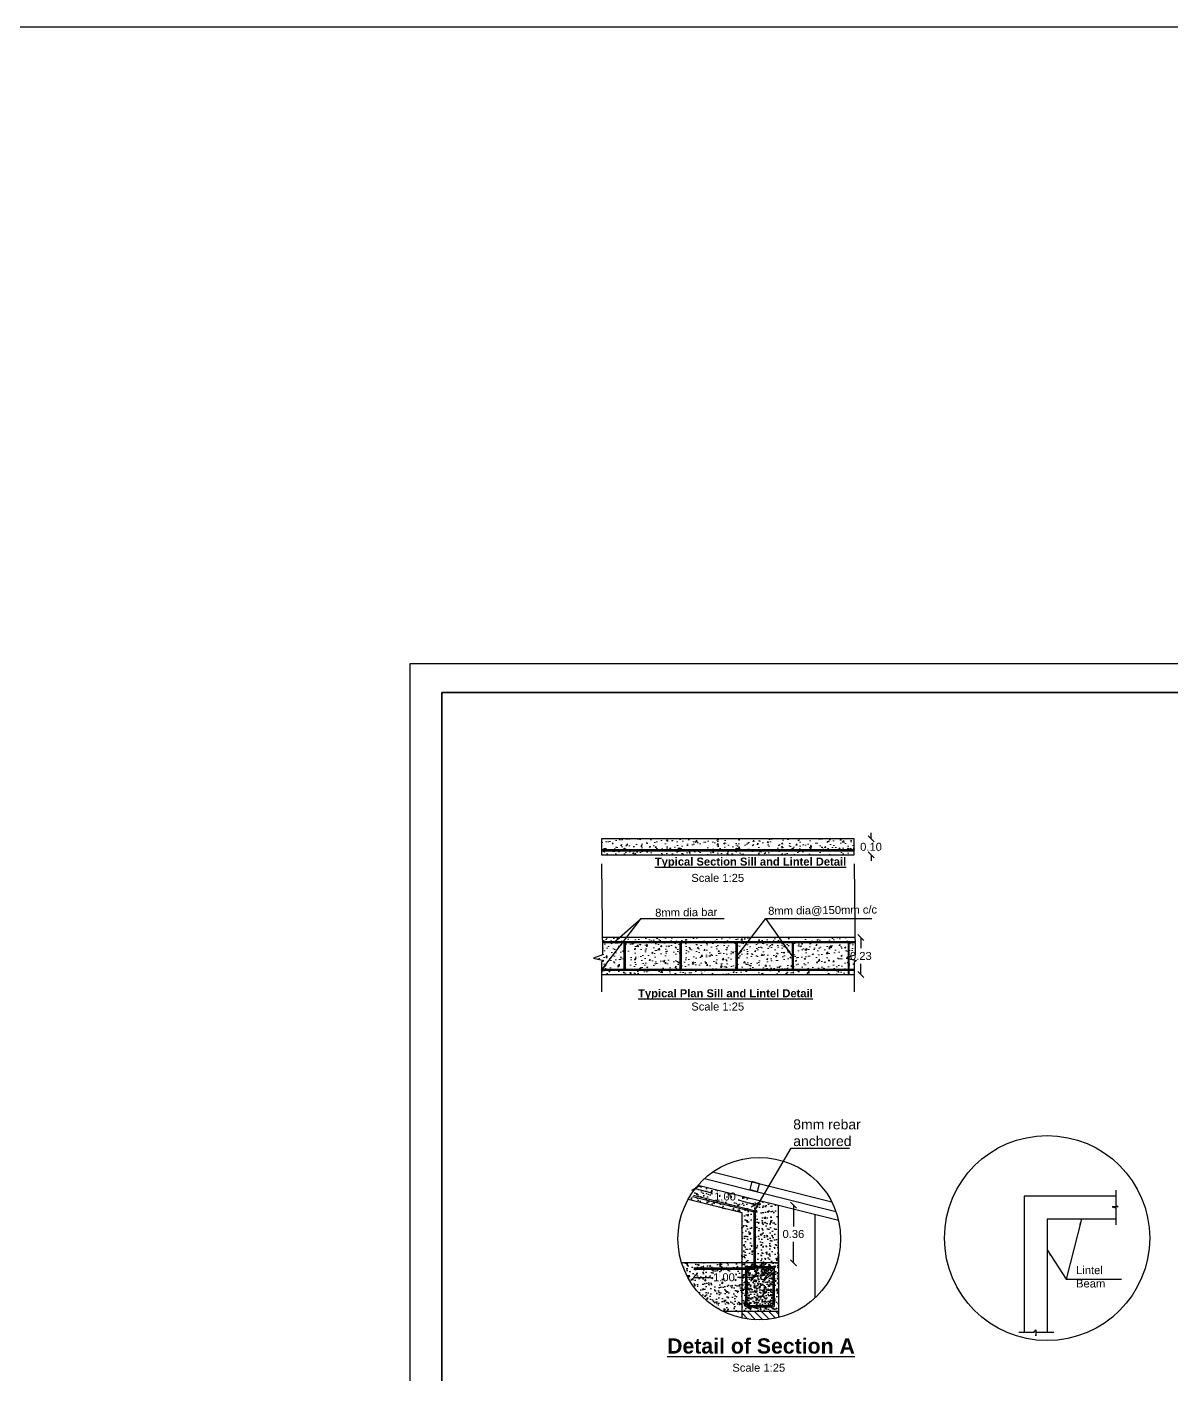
# Model space of a CAD drawing. Header units: metres. Extents: x 428 to 3974, y -4076 to 3914.
# Drawn here: x 1063.96 to 1092.54, y -381.57 to -347.9 of the extents above; entities that cross this region are included whole.
import ezdxf

# ---------------------------------------------------------------- set-up
doc = ezdxf.new("R2010")
doc.units = ezdxf.units.M
doc.header["$MEASUREMENT"] = 0
doc.header["$PDMODE"] = 2
doc.linetypes.add('CONTINOUS', pattern=[0])
for name, color, linetype in [('Dimension', 7, 'Continuous'), ('Frame', 7, 'Continuous'), ('Roof', 221, 'CONTINOUS'), ('trench', 7, 'Continuous'), ('Truss', 202, 'Continuous'), ('wall', 150, 'Continuous'), ('window', 2, 'Continuous')]:
    doc.layers.add(name, color=color, linetype=linetype)
doc.layers.add('Doors', color=3, linetype='Continuous', lineweight=20)
doc.layers.add('hatch-back', color=9, linetype='Continuous', lineweight=5)
doc.styles.add('labor camp', font='arial.ttf')
doc.dimstyles.new('1@100', dxfattribs={"dimtxt": 0.2, "dimasz": 0.175, "dimexe": 0.18, "dimexo": 0.0625, "dimgap": 0.09, "dimtad": 0, "dimtih": 1, "dimtoh": 1, "dimzin": 0, "dimdsep": 46, "dimtxsty": 'labor camp', "dimblk": 'OBLIQUE', "dimcen": 0.09, "dimadec": 0, "dimazin": 0, "dimtfac": 1, "dimtofl": 0, "dimtmove": 1, "dimatfit": 3, "dimfxl": 0.525, "dimfxlon": 1, "dimtolj": 1, "dimtzin": 0, "dimarcsym": 0})
doc.dimstyles.new('1@25', dxfattribs={"dimtxt": 0.2, "dimasz": 0.15, "dimexe": 0.01, "dimexo": 0.45, "dimgap": 0.09, "dimtad": 0, "dimtih": 1, "dimtoh": 1, "dimlfac": 0.25, "dimzin": 0, "dimdsep": 46, "dimtxsty": 'labor camp', "dimblk": 'OBLIQUE', "dimcen": 0.09, "dimadec": 0, "dimazin": 0, "dimtfac": 1, "dimtofl": 0, "dimtmove": 1, "dimatfit": 3, "dimfxl": 0.1, "dimfxlon": 1, "dimtolj": 1, "dimtzin": 0, "dimarcsym": 0})
pattern_1 = [(50, (649.5253, -261.2135), (0.3586301, -0.03137607), [0.0375, -0.4125]), (355, (649.5253, -261.2135), (-0.06937567, 0.37609607), [0.03, -0.33]), (100.4514, (649.5552, -261.2161), (0.2892547, 0.34471977), [0.0318701, -0.35057106]), (46.1842, (649.5253, -261.1135), (0.53362052, -0.0827595), [0.05625, -0.61875]), (96.6356, (649.5698, -261.1204), (0.46733135, 0.48705894), [0.04780514, -0.5258565]), (351.1842, (649.5253, -261.1135), (0.467331, 0.4870593), [0.045, -0.495]), (21, (649.5753, -261.1385), (0.29845353, -0.20130945), [0.0375, -0.4125]), (326, (649.5753, -261.1385), (0.12165767, 0.36257502), [0.03, -0.33]), (71.4514, (649.60018, -261.15527), (0.42011131, 0.16126525), [0.0318701, -0.35057106]), (37.5, (649.52531, -261.2135), (0.006079928, 0.166446927), [0, -0.326, 0, -0.335, 0, -0.33125]), (7.5, (649.52531, -261.2135), (0.13153477, 0.197205856), [0, -0.191, 0, -0.3185, 0, -0.12625]), (327.5, (649.41381, -261.2135), (0.26691122, -0.011277436), [0, -0.125, 0, -0.39, 0, -0.5175]), (317.5, (649.3638, -261.2135), (0.29159308, 0.05005249), [0, -0.1625, 0, -0.259, 0, -0.3675])]
pattern_2 = [(50, (160.7463, 1544.9642), (0.286904073, -0.025100854), [0.03, -0.33]), (355, (160.7463, 1544.9642), (-0.055500533, 0.300876853), [0.024, -0.264]), (100.4514, (160.7702, 1544.9621), (0.231403753, 0.275775817), [0.025496076, -0.280456845]), (46.1842, (160.7463, 1545.0442), (0.42689642, -0.066207606), [0.045, -0.495]), (96.6356, (160.78188, 1545.0387), (0.37386508, 0.38964715), [0.038244115, -0.4206852]), (351.1842, (160.7463, 1545.0442), (0.37386478, 0.38964744), [0.036, -0.396]), (21, (160.7863, 1545.0242), (0.23876282, -0.161047556), [0.03, -0.33]), (326, (160.7863, 1545.0242), (0.097326133, 0.29006002), [0.024, -0.264]), (71.4514, (160.8062, 1545.01078), (0.33608905, 0.1290122), [0.025496076, -0.280456845]), (37.5, (160.7463, 1544.9642), (0.004863942, 0.1331575415), [0, -0.2608, 0, -0.268, 0, -0.265]), (7.5, (160.7463, 1544.9642), (0.105227815, 0.157764685), [0, -0.1528, 0, -0.2548, 0, -0.101]), (327.5, (160.6571, 1544.9642), (0.2135289745, -0.0090219487), [0, -0.1, 0, -0.312, 0, -0.414]), (317.5, (160.6171, 1544.9642), (0.233274468, 0.040041993), [0, -0.13, 0, -0.2072, 0, -0.294])]

# ---------------------------------------------------------------- blocks, each defined once
blk = doc.blocks.new('_Oblique')
at = {"color": 0, "linetype": 'ByBlock', "lineweight": -2}
blk.add_line((-0.5, -0.5), (0.5, 0.5), dxfattribs=at)
blk = doc.blocks.new('*D156')
at = {"layer": 'Defpoints', "color": 0, "transparency": 16777216}
for p in [(1084.631, -368.19), (1084.631, -368.59), (1085.049, -368.59)]:
    blk.add_point(p, dxfattribs=at)
at = {"layer": 'Dimension', "color": 0, "lineweight": -2, "transparency": 16777216}
for p, q in [((1085.049, -368.19), (1085.049, -368.04)), ((1085.049, -368.19), (1085.059, -368.19)), ((1085.049, -368.59), (1085.059, -368.59)), ((1085.049, -368.59), (1085.049, -368.74))]:
    blk.add_line(p, q, dxfattribs=at)
at = {"layer": 'Dimension', "color": 0, "lineweight": -2, "transparency": 16777216, "xscale": 0.15, "yscale": 0.15, "zscale": 0.15}
for p, rotation in [((1085.049, -368.19), 270), ((1085.049, -368.59), 90)]:
    blk.add_blockref('_Oblique', p, dxfattribs=dict(at, rotation=rotation))
at = {"layer": 'Dimension', "color": 0, "lineweight": 5, "transparency": 16777216, "insert": (1085.049, -368.39), "char_height": 0.2, "attachment_point": 5, "style": 'labor camp'}
blk.add_mtext('\\A1;0.10', dxfattribs=at)
blk = doc.blocks.new('*D157')
at = {"layer": 'Defpoints', "color": 0, "transparency": 16777216}
for p in [(1084.651, -370.658), (1084.631, -371.578), (1084.795, -371.578)]:
    blk.add_point(p, dxfattribs=at)
at = {"layer": 'Dimension', "color": 0, "lineweight": -2, "transparency": 16777216}
for p, q in [((1084.795, -370.658), (1084.805, -370.658)), ((1084.795, -370.658), (1084.795, -370.926)), ((1084.795, -371.578), (1084.795, -371.31)), ((1084.795, -371.578), (1084.805, -371.578))]:
    blk.add_line(p, q, dxfattribs=at)
at = {"layer": 'Dimension', "color": 0, "lineweight": -2, "transparency": 16777216, "xscale": 0.15, "yscale": 0.15, "zscale": 0.15}
for p, rotation in [((1084.795, -370.658), 90), ((1084.795, -371.578), 270)]:
    blk.add_blockref('_Oblique', p, dxfattribs=dict(at, rotation=rotation))
at = {"layer": 'Dimension', "color": 0, "lineweight": 5, "transparency": 16777216, "insert": (1084.795, -371.118), "char_height": 0.2, "attachment_point": 5, "style": 'labor camp'}
blk.add_mtext('\\A1;0.23', dxfattribs=at)
blk = doc.blocks.new('*D194')
at = {"layer": 'Defpoints', "color": 0, "transparency": 16777216}
for p in [(1080.626, -378.952), (1082.124, -378.952), (1082.124, -379.15)]:
    blk.add_point(p, dxfattribs=at)
at = {"layer": 'trench', "color": 0, "lineweight": -2, "transparency": 16777216}
for p, q in [((1080.626, -379.15), (1080.626, -379.16)), ((1080.626, -379.15), (1081.035, -379.15)), ((1082.124, -379.15), (1081.715, -379.15)), ((1082.124, -379.15), (1082.124, -379.16))]:
    blk.add_line(p, q, dxfattribs=at)
at = {"layer": 'trench', "color": 0, "lineweight": -2, "transparency": 16777216, "xscale": 0.15, "yscale": 0.15, "zscale": 0.15, "rotation": 180}
blk.add_blockref('_Oblique', (1080.626, -379.15), dxfattribs=at)
at = {"layer": 'trench', "color": 0, "lineweight": -2, "transparency": 16777216, "xscale": 0.15, "yscale": 0.15, "zscale": 0.15}
blk.add_blockref('_Oblique', (1082.124, -379.15), dxfattribs=at)
at = {"layer": 'trench', "color": 0, "transparency": 16777216, "insert": (1081.375, -379.15), "char_height": 0.2, "attachment_point": 5, "style": 'labor camp'}
blk.add_mtext('\\A1;1.00', dxfattribs=at)
blk = doc.blocks.new('*D195')
at = {"layer": 'Defpoints', "color": 0, "transparency": 16777216}
for p in [(1080.612, -377.098), (1082.146, -377.334), (1082.1, -377.503)]:
    blk.add_point(p, dxfattribs=at)
at = {"layer": 'trench', "color": 0, "lineweight": -2, "transparency": 16777216}
for p, q in [((1080.658, -376.929), (1080.661, -376.919)), ((1080.658, -376.929), (1081.062, -377.039)), ((1082.146, -377.334), (1081.742, -377.224)), ((1082.146, -377.334), (1082.149, -377.324))]:
    blk.add_line(p, q, dxfattribs=at)
at = {"layer": 'trench', "color": 0, "lineweight": -2, "transparency": 16777216, "xscale": 0.15, "yscale": 0.15, "zscale": 0.15}
for p, rotation in [((1080.658, -376.929), 164.7743860574969), ((1082.146, -377.334), 344.7743860574968)]:
    blk.add_blockref('_Oblique', p, dxfattribs=dict(at, rotation=rotation))
at = {"layer": 'trench', "color": 0, "transparency": 16777216, "insert": (1081.402, -377.131), "char_height": 0.2, "attachment_point": 5, "style": 'labor camp'}
blk.add_mtext('\\A1;1.00', dxfattribs=at)
blk = doc.blocks.new('*D196')
at = {"layer": 'Defpoints', "color": 0, "transparency": 16777216}
for p in [(1082.734, -377.348), (1082.734, -378.788), (1083.11, -378.788)]:
    blk.add_point(p, dxfattribs=at)
at = {"layer": 'window', "color": 0, "lineweight": -2, "transparency": 16777216}
for p, q in [((1083.11, -377.348), (1083.12, -377.348)), ((1083.11, -377.348), (1083.11, -377.876)), ((1083.11, -378.788), (1083.11, -378.261)), ((1083.11, -378.788), (1083.12, -378.788))]:
    blk.add_line(p, q, dxfattribs=at)
at = {"layer": 'window', "color": 0, "lineweight": -2, "transparency": 16777216, "xscale": 0.15, "yscale": 0.15, "zscale": 0.15}
for p, rotation in [((1083.11, -377.348), 90), ((1083.11, -378.788), 270)]:
    blk.add_blockref('_Oblique', p, dxfattribs=dict(at, rotation=rotation))
at = {"layer": 'window', "color": 0, "lineweight": 5, "transparency": 16777216, "insert": (1083.11, -378.068), "char_height": 0.2, "attachment_point": 5, "style": 'labor camp'}
blk.add_mtext('\\A1;0.36', dxfattribs=at)

msp = doc.modelspace()

# ---------------------------------------------------------------- hatches: boundary and pattern name
at = {"transparency": 33554687}
h = msp.add_hatch(dxfattribs=at)
h.set_pattern_fill('AR-CONC', color=6, scale=0.04)
h.set_pattern_definition([(50, (-489.60322, 103.34201), (0.286904073, -0.025100854), [0.03, -0.33]), (355, (-489.60322, 103.342), (-0.055500533, 0.300876853), [0.024, -0.264]), (100.451444, (-489.5793, 103.33992), (0.23140354, 0.275775996), [0.025496077, -0.280456845]), (46.1842, (-489.6032, 103.422), (0.42689653, -0.06620771), [0.045, -0.495]), (96.635635, (-489.56764, 103.4165), (0.37386478, 0.38964744), [0.03824414, -0.4206855]), (351.184164, (-489.6032, 103.422), (0.37386478, 0.38964744), [0.036, -0.396]), (21, (-489.56322, 103.40201), (0.23876282, -0.161047556), [0.03, -0.33]), (326, (-489.56322, 103.402), (0.097326133, 0.29006002), [0.024, -0.264]), (71.451445, (-489.54332, 103.3886), (0.33608895, 0.12901246), [0.025496076, -0.280456845]), (37.5, (-489.60322, 103.34201), (0.004863942, 0.1331575415), [0, -0.2608, 0, -0.268, 0, -0.265]), (7.5, (-489.60322, 103.34201), (0.105227815, 0.157764685), [0, -0.1528, 0, -0.2548, 0, -0.101]), (327.5, (-489.69242, 103.34201), (0.2135289745, -0.009021949), [0, -0.1, 0, -0.312, 0, -0.414]), (317.5, (-489.73242, 103.34201), (0.233274468, 0.040041993), [0, -0.13, 0, -0.2072, 0, -0.294])])
h.paths.add_polyline_path([(1082.602, -379.021), (1082.403, -379.204), (1082.376, -379.175), (1082.588, -378.98, -0.589119), (1082.539, -378.952, -0.174263), (1082.546, -378.932), (1082.325, -379.117), (1082.299, -379.086), (1082.498, -378.92), (1081.98, -378.922, -0.414214), (1082.012, -378.954, -1), (1081.948, -378.954, -0.414214), (1081.98, -378.922), (1081.97, -378.92, 0.414214), (1081.946, -378.944), (1081.946, -379.818, -0.90907), (1082.009, -379.824, -0.414214), (1081.977, -379.856), (1082.56, -379.856, -0.343546), (1082.536, -379.825, -1), (1082.6, -379.825)])
at = {"layer": 'Dimension'}
h = msp.add_hatch(dxfattribs=at)
h.set_pattern_fill('ANSI31', color=6, angle=90, style=0)
h.set_pattern_definition([(135, (-418.21292, 95.56937), (-0.088388348, -0.088388348), [])])
edge = h.paths.add_edge_path()
edge.add_arc((1082.257, -378.184), 2.031, 257.5662, 283.5807)
edge.add_line((1082.734, -380.158), (1082.734, -380.008))
edge.add_line((1082.734, -380.008), (1081.819, -380.008))
edge.add_line((1081.819, -380.008), (1081.819, -380.167))
at = {"layer": 'hatch-back', "lineweight": 15}
h = msp.add_hatch(dxfattribs=at)
h.set_pattern_fill('AR-CONC', color=6, scale=0.05, style=0)
h.set_pattern_definition(pattern_1)
h.paths.add_polyline_path([(1078.319, -368.19), (1078.321, -368.457), (1078.891, -368.457, -0.414214), (1078.875, -368.441, -1), (1078.907, -368.441, -0.414214), (1078.891, -368.457), (1080.291, -368.457, -0.414214), (1080.275, -368.441, -1), (1080.307, -368.441, -0.414214), (1080.291, -368.457), (1081.691, -368.457, -0.414214), (1081.675, -368.441, -1), (1081.707, -368.441, -0.414214), (1081.691, -368.457), (1083.091, -368.457, -0.414214), (1083.075, -368.441, -1), (1083.107, -368.441, -0.414214), (1083.091, -368.457), (1084.481, -368.457, -0.414214), (1084.465, -368.441, -1), (1084.497, -368.441, -0.414214), (1084.481, -368.457), (1084.631, -368.457), (1084.631, -368.19)])
h = msp.add_hatch(dxfattribs=at)
h.set_pattern_fill('AR-CONC', color=6, scale=0.05, style=0)
h.set_pattern_definition(pattern_1)
h.paths.add_polyline_path([(1078.321, -368.489), (1078.322, -368.59), (1084.631, -368.59), (1084.631, -368.489)])
h = msp.add_hatch(dxfattribs=at)
h.set_pattern_fill('AR-CONC', color=6, scale=0.05, style=0)
h.set_pattern_definition([(50, (649.5253, -262.93595), (0.3586301, -0.03137607), [0.0375, -0.4125]), (355, (649.5253, -262.93595), (-0.06937567, 0.37609607), [0.03, -0.33]), (100.4514, (649.5552, -262.93856), (0.2892547, 0.34471977), [0.0318701, -0.35057106]), (46.1842, (649.5253, -262.83595), (0.53362052, -0.0827595), [0.05625, -0.61875]), (96.6356, (649.5698, -262.84285), (0.46733135, 0.48705894), [0.04780514, -0.5258565]), (351.1842, (649.5253, -262.83595), (0.467331, 0.4870593), [0.045, -0.495]), (21, (649.5753, -262.86095), (0.29845353, -0.20130945), [0.0375, -0.4125]), (326, (649.5753, -262.86095), (0.12165767, 0.36257502), [0.03, -0.33]), (71.4514, (649.60018, -262.87773), (0.42011131, 0.16126525), [0.0318701, -0.35057106]), (37.5, (649.52531, -262.93595), (0.006079928, 0.166446927), [0, -0.326, 0, -0.335, 0, -0.33125]), (7.5, (649.52531, -262.93595), (0.13153477, 0.197205856), [0, -0.191, 0, -0.3185, 0, -0.12625]), (327.5, (649.41381, -262.93595), (0.26691122, -0.011277436), [0, -0.125, 0, -0.39, 0, -0.5175]), (317.5, (649.3638, -262.93595), (0.29159308, 0.05005249), [0, -0.1625, 0, -0.259, 0, -0.3675])])
h.paths.add_polyline_path([(1078.335, -370.658), (1078.338, -371.093), (1078.117, -371.174), (1078.372, -371.227), (1078.319, -371.274), (1078.319, -371.578), (1084.631, -371.578), (1084.631, -371.274), (1084.685, -371.227), (1084.429, -371.174), (1084.651, -371.093), (1084.647, -370.658)])
at = {"layer": 'wall'}
h = msp.add_hatch(dxfattribs=at)
h.set_pattern_fill('AR-CONC', color=256, style=0)
h.set_pattern_definition([(50, (649.5253, -261.2135), (7.1726, -0.62752), [0.75, -8.25]), (355, (649.525, -261.2135), (-1.38751, 7.52192), [0.6, -6.6]), (100.4514, (650.123, -261.266), (5.78509, 6.8944), [0.6374, -7.01142]), (46.1842, (649.525, -259.2135), (10.67241, -1.65519), [1.125, -12.375]), (96.6356, (650.415, -259.351), (9.34663, 9.74118), [0.9561, -10.51713]), (351.1842, (649.525, -259.213), (9.34662, 9.74119), [0.9, -9.9]), (21, (650.5253, -259.7135), (5.96907, -4.02619), [0.75, -8.25]), (326, (650.525, -259.7135), (2.43315, 7.2515), [0.6, -6.6]), (71.4514, (651.023, -260.049), (8.40223, 3.2253), [0.6374, -7.01142]), (37.5, (649.5253, -261.2135), (0.121599, 3.328939), [0, -6.52, 0, -6.7, 0, -6.625]), (7.5, (649.5253, -261.2135), (2.630695, 3.944117), [0, -3.82, 0, -6.37, 0, -2.525]), (327.5, (647.2953, -261.2135), (5.338224, -0.225549), [0, -2.5, 0, -7.8, 0, -10.35]), (317.5, (646.2953, -261.2135), (5.83186, 1.00105), [0, -3.25, 0, -5.18, 0, -7.35])])
h.paths.add_polyline_path([(1081.691, -368.457, -0.414214), (1081.675, -368.441, -1), (1081.707, -368.441, -0.414214), (1081.691, -368.457), (1083.091, -368.457, -0.414214), (1083.075, -368.441, -1), (1083.107, -368.441, -0.414214), (1083.091, -368.457), (1084.481, -368.457, -0.414214), (1084.465, -368.441, -1), (1084.497, -368.441, -0.414214), (1084.481, -368.457), (1084.631, -368.457), (1084.631, -368.19), (1078.319, -368.19), (1078.321, -368.457), (1078.891, -368.457, -0.414214), (1078.875, -368.441, -1), (1078.907, -368.441, -0.414214), (1078.891, -368.457), (1080.291, -368.457, -0.414214), (1080.275, -368.441, -1), (1080.307, -368.441, -0.414214), (1080.291, -368.457)])
h = msp.add_hatch(dxfattribs=at)
h.set_pattern_fill('AR-CONC', color=201, scale=0.04, style=0)
h.set_pattern_definition(pattern_2)
h.paths.add_polyline_path([(1082.734, -377.348), (1080.727, -376.847, 0.022737), (1080.612, -376.991), (1082.1, -377.363, -0.344151), (1082.124, -377.394), (1082.124, -378.788), (1082.734, -378.788)])
h.paths.add_polyline_path([(1082.092, -377.419, 0.344151), (1082.068, -377.388), (1080.592, -377.019, 0.025896), (1080.481, -377.198), (1081.819, -377.532), (1081.819, -378.788), (1082.092, -378.788)])
h = msp.add_hatch(dxfattribs=at)
h.set_pattern_fill('AR-CONC', color=201, scale=0.04, style=0)
h.set_pattern_definition(pattern_2)
h.paths.add_polyline_path([(1081.819, -378.788), (1081.814, -378.788), (1080.318, -378.788, 0.206049), (1081.363, -380.008), (1081.814, -380.008)])
h = msp.add_hatch(dxfattribs=at)
h.set_pattern_fill('AR-CONC', color=201, scale=0.04, style=0)
h.set_pattern_definition([(50, (-397.6706, 102.00216), (0.286904073, -0.025100854), [0.03, -0.33]), (355, (-397.6706, 102.00216), (-0.055500533, 0.300876853), [0.024, -0.264]), (100.4514, (-397.6467, 102.00007), (0.231403753, 0.275775817), [0.025496076, -0.280456845]), (46.1842, (-397.6706, 102.08216), (0.42689642, -0.066207606), [0.045, -0.495]), (96.6356, (-397.63502, 102.07664), (0.37386508, 0.38964715), [0.03824412, -0.4206852]), (351.1842, (-397.6706, 102.08216), (0.37386478, 0.38964744), [0.036, -0.396]), (21, (-397.6306, 102.06216), (0.23876282, -0.161047556), [0.03, -0.33]), (326, (-397.6306, 102.06216), (0.09732613, 0.29006002), [0.024, -0.264]), (71.4514, (-397.6107, 102.04874), (0.33608905, 0.1290122), [0.025496076, -0.280456845]), (37.5, (-397.6706, 102.00216), (0.004863942, 0.1331575415), [0, -0.2608, 0, -0.268, 0, -0.265]), (7.5, (-397.6706, 102.00216), (0.105227815, 0.157764685), [0, -0.1528, 0, -0.2548, 0, -0.101]), (327.5, (-397.7598, 102.00216), (0.2135289745, -0.009021949), [0, -0.1, 0, -0.312, 0, -0.414]), (317.5, (-397.7998, 102.00216), (0.233274468, 0.040041993), [0, -0.13, 0, -0.2072, 0, -0.294])])
h.paths.add_polyline_path([(1082.734, -378.788), (1081.819, -378.788), (1081.814, -380.008), (1081.947, -380.008, -0.264756), (1081.927, -379.973, -1), (1082.007, -379.973, -0.264756), (1081.988, -380.008), (1082.578, -380.008, -0.264756), (1082.558, -379.973, -1), (1082.638, -379.973, -0.264756), (1082.619, -380.008), (1082.734, -380.008)])
h = msp.add_hatch(dxfattribs=at)
h.set_pattern_fill('AR-CONC', color=201, scale=0.04, style=0)
h.set_pattern_definition([(50, (-417.48065, 91.24216), (0.286904073, -0.025100854), [0.03, -0.33]), (355, (-417.48065, 91.24216), (-0.055500533, 0.300876853), [0.024, -0.264]), (100.4514, (-417.45674, 91.24007), (0.231403753, 0.275775817), [0.025496076, -0.280456845]), (46.1842, (-417.48065, 91.32216), (0.42689642, -0.066207606), [0.045, -0.495]), (96.6356, (-417.44507, 91.31664), (0.37386508, 0.38964715), [0.03824412, -0.4206852]), (351.1842, (-417.48065, 91.32216), (0.37386478, 0.38964744), [0.036, -0.396]), (21, (-417.44065, 91.30216), (0.23876282, -0.161047556), [0.03, -0.33]), (326, (-417.44065, 91.30216), (0.097326133, 0.29006002), [0.024, -0.264]), (71.4514, (-417.42075, 91.28874), (0.33608905, 0.1290122), [0.025496076, -0.280456845]), (37.5, (-417.48065, 91.24216), (0.004863942, 0.1331575415), [0, -0.2608, 0, -0.268, 0, -0.265]), (7.5, (-417.48065, 91.24216), (0.105227815, 0.157764685), [0, -0.1528, 0, -0.2548, 0, -0.101]), (327.5, (-417.56985, 91.24216), (0.2135289745, -0.009021949), [0, -0.1, 0, -0.312, 0, -0.414]), (317.5, (-417.60985, 91.24216), (0.233274468, 0.040041993), [0, -0.13, 0, -0.2072, 0, -0.294])])
h.paths.add_polyline_path([(1082.734, -378.788), (1081.819, -378.788), (1081.819, -380.008), (1082.734, -380.008)])

# ---------------------------------------------------------------- linework, layer by layer
at = {"color": 5}
for p, q in [((1091.163, -377.123), (1088.877, -377.123)), ((1091.163, -377.695), (1089.448, -377.695))]:
    msp.add_line(p, q, dxfattribs=at)
for p, q in [((1082.536, -378.888), (1082.299, -379.086)), ((1082.325, -379.117), (1082.299, -379.086)), ((1082.555, -378.925), (1082.325, -379.117)), ((1082.597, -378.972), (1082.376, -379.175)), ((1082.634, -378.992), (1082.403, -379.204)), ((1082.403, -379.204), (1082.376, -379.175))]:
    msp.add_line(p, q)
msp.add_lwpolyline([(1081.938, -379.888), (1082.61, -379.888, 0.414214), (1082.634, -379.864), (1082.634, -378.912, 0.414214), (1082.61, -378.888), (1081.938, -378.888, 0.414214), (1081.914, -378.912), (1081.914, -379.864, 0.414214)], format="xyb", close=True)
msp.add_lwpolyline([(1082.498, -378.92), (1081.97, -378.92, 0.414214), (1081.946, -378.944), (1081.946, -379.832, 0.414214), (1081.97, -379.856), (1082.578, -379.856, 0.414214), (1082.602, -379.832), (1082.602, -379.021)], format="xyb")
for centre in [(1081.98, -378.954), (1082.571, -378.952), (1081.977, -379.824), (1082.568, -379.825)]:
    msp.add_circle(centre, 0.032)
at = {"layer": 'Defpoints', "color": 3}
msp.add_lwpolyline([(1115.528, -393.516), (1115.528, -363.816), (1073.528, -363.816), (1073.528, -393.516)], close=True, dxfattribs=at)
at = {"layer": 'Doors', "color": 5}
for p, q in [((1091.163, -377.27), (1091.163, -377.101)), ((1089.046, -380.522), (1088.877, -380.522))]:
    msp.add_line(p, q, dxfattribs=at)
at = {"layer": 'Frame', "color": 6, "linetype": 'Continuous', "lineweight": 35}
for p, q in [((1114.79, -364.528), (1074.328, -364.528)), ((1074.328, -364.528), (1074.328, -392.828))]:
    msp.add_line(p, q, dxfattribs=at)
at = {"layer": 'Frame'}
msp.add_lwpolyline([(1082.019, -376.951), (1082.211, -377.004), (1082.265, -376.812), (1082.072, -376.758)], close=True, dxfattribs=at)
msp.add_circle((1082.257, -378.184), 2.031, dxfattribs=at)
at = {"layer": 'Roof'}
for p, q in [((1080.89, -376.681), (1084.17, -377.501)), ((1080.727, -376.847), (1084.235, -377.724))]:
    msp.add_line(p, q, dxfattribs=at)
at = {"layer": 'Roof', "color": 5}
msp.add_line((1084.071, -377.27), (1081.086, -376.524), dxfattribs=at)
at = {"layer": 'Roof'}
for points in [[(1080.612, -377.098), (1082.132, -377.478, -0.344151), (1082.156, -377.509), (1082.156, -378.92, -0.414214), (1082.124, -378.952), (1080.626, -378.952)], [(1080.592, -377.126), (1082.1, -377.503, -0.344151), (1082.124, -377.534), (1082.124, -378.888, -0.414214), (1082.092, -378.92), (1080.626, -378.92)]]:
    msp.add_lwpolyline(points, format="xyb", dxfattribs=at)
at = {"layer": 'trench'}
for p, q in [((1091.163, -376.968), (1091.163, -377.346)), ((1091.221, -377.387), (1091.071, -377.387)), ((1091.071, -377.387), (1091.163, -377.409)), ((1091.163, -377.346), (1091.221, -377.387)), ((1091.163, -377.409), (1091.163, -377.837)), ((1089.121, -380.522), (1089.162, -380.464)), ((1089.162, -380.464), (1089.162, -380.614)), ((1088.744, -380.522), (1089.121, -380.522)), ((1089.162, -380.614), (1089.185, -380.522)), ((1089.185, -380.522), (1089.613, -380.522))]:
    msp.add_line(p, q, dxfattribs=at)
msp.add_lwpolyline([(942.934, -347.896), (1189.471, -347.896), (1189.471, -410.459), (942.934, -410.459)], close=True, dxfattribs=at)
msp.add_circle((1089.448, -378.169), 2.562, dxfattribs=at)
at = {"layer": 'Truss'}
for p, q in [((1078.319, -368.817), (1078.338, -371.093)), ((1084.631, -368.817), (1084.651, -371.093)), ((1078.338, -371.093), (1078.117, -371.174)), ((1078.117, -371.174), (1078.372, -371.227)), ((1078.372, -371.227), (1078.319, -371.274)), ((1078.319, -371.274), (1078.319, -372.013)), ((1084.651, -371.093), (1084.429, -371.174)), ((1084.429, -371.174), (1084.685, -371.227)), ((1084.685, -371.227), (1084.631, -371.274)), ((1084.631, -371.274), (1084.631, -372.013))]:
    msp.add_line(p, q, dxfattribs=at)
at = {"layer": 'wall'}
for p, q in [((1078.319, -368.457), (1084.631, -368.457)), ((1078.319, -368.489), (1084.631, -368.489)), ((1084.651, -370.658), (1078.338, -370.658)), ((1084.651, -370.76), (1078.338, -370.76)), ((1084.651, -370.792), (1078.338, -370.792)), ((1078.875, -370.76), (1078.875, -371.476)), ((1078.907, -370.76), (1078.907, -371.476)), ((1080.275, -370.76), (1080.275, -371.476)), ((1080.307, -370.76), (1080.307, -371.476)), ((1081.675, -370.76), (1081.675, -371.476)), ((1081.707, -370.76), (1081.707, -371.476)), ((1083.075, -370.76), (1083.075, -371.476)), ((1083.107, -370.76), (1083.107, -371.476)), ((1084.475, -370.76), (1084.475, -371.578)), ((1084.497, -370.76), (1084.497, -371.578)), ((1078.319, -371.444), (1084.631, -371.444)), ((1078.319, -371.476), (1084.631, -371.476)), ((1078.319, -371.578), (1084.631, -371.578)), ((1080.481, -377.198), (1081.819, -377.532)), ((1081.819, -377.324), (1081.819, -377.326)), ((1082.734, -378.89), (1082.734, -377.348)), ((1081.819, -377.532), (1081.819, -380.008)), ((1083.654, -379.658), (1083.654, -377.581)), ((1082.734, -378.788), (1080.318, -378.788)), ((1082.734, -378.788), (1081.814, -378.788)), ((1082.734, -378.564), (1082.734, -380.158)), ((1082.734, -380.008), (1081.363, -380.008)), ((1081.819, -380.008), (1081.819, -380.167))]:
    msp.add_line(p, q, dxfattribs=at)
at = {"layer": 'wall', "color": 5}
for p, q in [((1088.877, -377.123), (1088.877, -380.522)), ((1089.448, -377.695), (1089.448, -380.522))]:
    msp.add_line(p, q, dxfattribs=at)
at = {"layer": 'wall'}
msp.add_lwpolyline([(1078.319, -368.59), (1084.631, -368.59), (1084.631, -368.19), (1078.319, -368.19)], close=True, dxfattribs=at)
at = {"layer": 'wall', "color": 7}
for centre in [(1078.891, -368.441), (1080.291, -368.441), (1081.691, -368.441), (1083.091, -368.441), (1084.481, -368.441)]:
    msp.add_circle(centre, 0.016, dxfattribs=at)

# ---------------------------------------------------------------- texts
at = {"layer": 'Dimension', "attachment_point": 1, "style": 'labor camp'}
for s, insert, char_height, width in [('{\\fArial|b1|i0|c0|p34;\\LTypical Section Sill and Lintel Detail\\l }', (1079.648, -368.658), 0.2, 9.34498), ('Scale 1:25', (1080.559, -369.066), 0.2, 9.34498), ('{\\fArial|b1|i0|c0|p34;\\LTypical Plan Sill and Lintel Detail\\l }', (1079.231, -371.95), 0.2, 9.34498), ('Scale 1:25', (1080.559, -372.281), 0.2, 9.34498), ('8mm rebar anchored ', (1083.106, -375.202), 0.25, 2.47222), ('Lintel\\PBeam', (1090.171, -378.87), 0.2, 0.90961), ('{\\fArial|b1|i0|c222|p34;\\H1.9x;\\LDetail of Section A\\l\\P\\H0.5262x; }                    Scale 1:25', (1079.955, -380.675), 0.2, 5.0983)]:
    msp.add_mtext(s, dxfattribs=dict(at, insert=insert, char_height=char_height, width=width))
at = {"layer": 'Dimension', "insert": (1080.433, -370.027), "char_height": 0.2, "attachment_point": 5, "rotation": 0.7029, "style": 'labor camp'}
msp.add_mtext('8mm dia bar', dxfattribs=at)
at = {"layer": 'Dimension', "insert": (1083.84, -369.993), "char_height": 0.2, "width": 3.67705, "attachment_point": 5, "rotation": 0.7029, "style": 'labor camp'}
msp.add_mtext('8mm dia@150mm c/c', dxfattribs=at)

# ---------------------------------------------------------------- dimensions: what is measured, and where the dimension line sits
at = {"layer": 'Dimension', "lineweight": 5}
for base, p1, p2, picture, middle in [((1085.049, -368.59), (1084.631, -368.19), (1084.631, -368.59), '*D156', (1085.049, -368.39)), ((1084.795, -371.578), (1084.651, -370.658), (1084.631, -371.578), '*D157', (1084.795, -371.118))]:
    dim = msp.add_linear_dim(base=base, p1=p1, p2=p2, angle=90, dimstyle='1@25', dxfattribs=at)
    dim.commit()
    dim.dimension.update_dxf_attribs({"geometry": picture, "text_midpoint": middle})
at = {"layer": 'trench'}
dim = msp.add_aligned_dim(p1=(1080.612, -377.098), p2=(1082.1, -377.503), distance=0.175, text='1.00', dimstyle='1@25', dxfattribs=at)
dim.commit()
dim.dimension.update_dxf_attribs({"geometry": '*D195', "text_midpoint": (1081.402, -377.131)})
dim = msp.add_linear_dim(base=(1082.124, -379.15), p1=(1080.626, -378.952), p2=(1082.124, -378.952), text='1.00', dimstyle='1@25', dxfattribs=at)
dim.commit()
dim.dimension.update_dxf_attribs({"geometry": '*D194', "text_midpoint": (1081.375, -379.15)})
at = {"layer": 'window', "color": 0, "lineweight": 5}
dim = msp.add_linear_dim(base=(1083.11, -378.788), p1=(1082.734, -377.348), p2=(1082.734, -378.788), angle=90, dimstyle='1@25', dxfattribs=at)
dim.commit()
dim.dimension.update_dxf_attribs({"geometry": '*D196', "text_midpoint": (1083.11, -378.068)})

# ---------------------------------------------------------------- leaders
at = {"layer": 'Frame'}
msp.add_leader([(1082.124, -377.509), (1083.055, -375.923), (1084.512, -375.923)], dimstyle='1@100', override={"dimgap": 0.09, "dimtad": 0}, dxfattribs=at)
at = {"layer": 'trench'}
for points in [[(1090.305, -377.695), (1089.923, -379.193)], [(1089.448, -378.462), (1089.923, -379.193), (1091.307, -379.193)]]:
    msp.add_leader(points, dimstyle='1@25', override={"dimgap": 0.09, "dimtad": 0}, dxfattribs=at)
at = {"layer": 'window', "color": 0}
for points in [[(1078.319, -371.476), (1079.307, -370.181)], [(1078.63, -370.775), (1079.307, -370.181), (1081.383, -370.181)], [(1081.707, -371.118), (1082.422, -370.181)], [(1083.075, -371.118), (1082.422, -370.181), (1085.067, -370.181)]]:
    msp.add_leader(points, dimstyle='1@100', dxfattribs=at)

doc.saveas('drawing.dxf')
